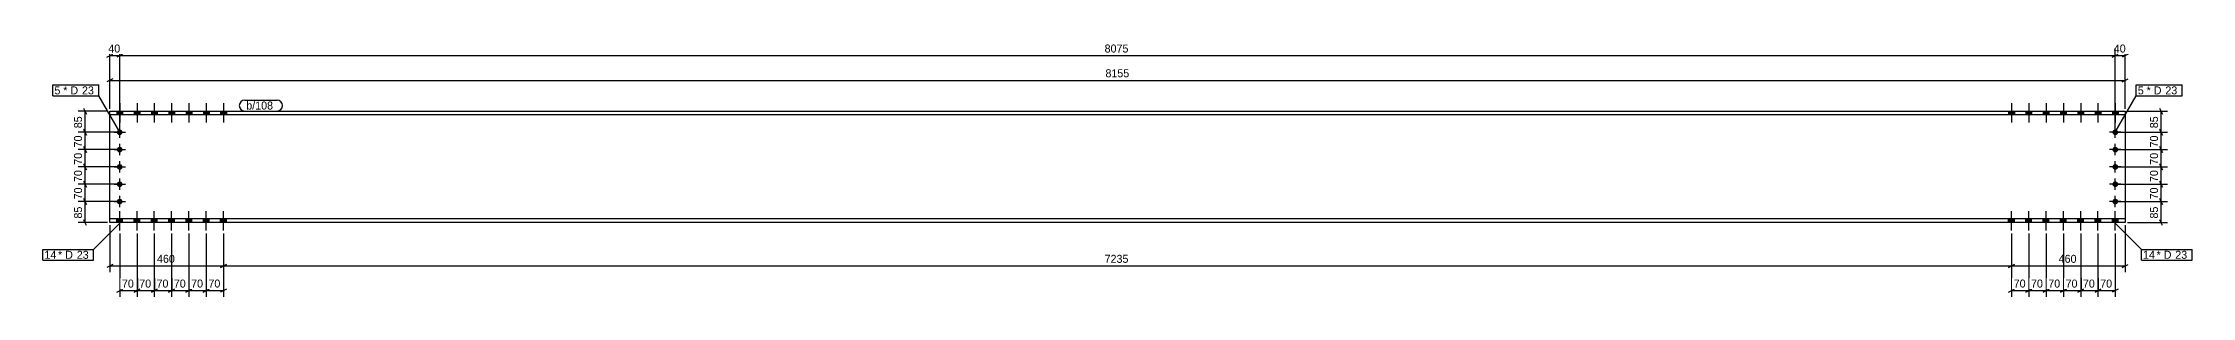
# Model space of a CAD drawing. Header units: millimetres. Extents: x 26 to 22512, y 32 to 1058.
# Drawn here: x 13816 to 22512, y 32 to 1058 of the extents above; entities that cross this region are included whole.
import ezdxf

# ---------------------------------------------------------------- set-up
doc = ezdxf.new("R2010")
doc.units = ezdxf.units.MM
doc.styles.add('Comic Sans MS', font='COMIC.TTF', dxfattribs={"height": 0.2})

msp = doc.modelspace()

# ---------------------------------------------------------------- hatches: boundary and pattern name
at = {"linetype": 'Continuous'}
for points in [[(14114.7, 768), (14137.7, 768), (14137.7, 782.6), (14114.7, 782.6)], [(14114.7, 768), (14137.7, 768), (14137.7, 782.6), (14114.7, 782.6)], [(14137.7, 697.6), (14137.4, 695.2), (14136.7, 692.9), (14135.5, 690.8), (14133.9, 689.1), (14131.9, 687.6), (14129.7, 686.7), (14127.4, 686.2), (14125, 686.2), (14122.6, 686.7), (14120.4, 687.6), (14118.5, 689.1), (14116.9, 690.8), (14115.7, 692.9), (14114.9, 695.2), (14114.7, 697.6), (14114.9, 700), (14115.7, 702.3), (14116.9, 704.4), (14118.5, 706.1), (14120.4, 707.6), (14122.6, 708.5), (14125, 709), (14127.4, 709), (14129.7, 708.5), (14131.9, 707.6), (14133.9, 706.1), (14135.5, 704.4), (14136.7, 702.3), (14137.4, 700)], [(14184.7, 768), (14207.7, 768), (14207.7, 782.6), (14184.7, 782.6)], [(14184.7, 768), (14207.7, 768), (14207.7, 782.6), (14184.7, 782.6)], [(14254.7, 768), (14277.7, 768), (14277.7, 782.6), (14254.7, 782.6)], [(14254.7, 768), (14277.7, 768), (14277.7, 782.6), (14254.7, 782.6)], [(14324.7, 768), (14347.7, 768), (14347.7, 782.6), (14324.7, 782.6)], [(14324.7, 768), (14347.7, 768), (14347.7, 782.6), (14324.7, 782.6)], [(14394.7, 768), (14417.7, 768), (14417.7, 782.6), (14394.7, 782.6)], [(14394.7, 768), (14417.7, 768), (14417.7, 782.6), (14394.7, 782.6)], [(14464.7, 768), (14487.7, 768), (14487.7, 782.6), (14464.7, 782.6)], [(14464.7, 768), (14487.7, 768), (14487.7, 782.6), (14464.7, 782.6)], [(14534.7, 768), (14557.7, 768), (14557.7, 782.6), (14534.7, 782.6)], [(14534.7, 768), (14557.7, 768), (14557.7, 782.6), (14534.7, 782.6)], [(21792.6, 782.6), (21769.6, 782.6), (21769.6, 768), (21792.6, 768)], [(21792.6, 782.6), (21769.6, 782.6), (21769.6, 768), (21792.6, 768)], [(21862.6, 782.6), (21839.6, 782.6), (21839.6, 768), (21862.6, 768)], [(21862.6, 782.6), (21839.6, 782.6), (21839.6, 768), (21862.6, 768)], [(21932.6, 782.6), (21909.6, 782.6), (21909.6, 768), (21932.6, 768)], [(21932.6, 782.6), (21909.6, 782.6), (21909.6, 768), (21932.6, 768)], [(22002.6, 782.6), (21979.6, 782.6), (21979.6, 768), (22002.6, 768)], [(22002.6, 782.6), (21979.6, 782.6), (21979.6, 768), (22002.6, 768)], [(22072.6, 782.6), (22049.6, 782.6), (22049.6, 768), (22072.6, 768)], [(22072.6, 782.6), (22049.6, 782.6), (22049.6, 768), (22072.6, 768)], [(22142.6, 782.6), (22119.6, 782.6), (22119.6, 768), (22142.6, 768)], [(22142.6, 782.6), (22119.6, 782.6), (22119.6, 768), (22142.6, 768)], [(22212.6, 782.6), (22189.6, 782.6), (22189.6, 768), (22212.6, 768)], [(22212.6, 782.6), (22189.6, 782.6), (22189.6, 768), (22212.6, 768)], [(22212.6, 697.6), (22212.3, 695.2), (22211.6, 692.9), (22210.4, 690.8), (22208.8, 689.1), (22206.8, 687.6), (22204.7, 686.7), (22202.3, 686.2), (22199.9, 686.2), (22197.5, 686.7), (22195.3, 687.6), (22193.4, 689.1), (22191.8, 690.8), (22190.6, 692.9), (22189.8, 695.2), (22189.6, 697.6), (22189.8, 700), (22190.6, 702.3), (22191.8, 704.4), (22193.4, 706.1), (22195.3, 707.6), (22197.5, 708.5), (22199.9, 709), (22202.3, 709), (22204.7, 708.5), (22206.8, 707.6), (22208.8, 706.1), (22210.4, 704.4), (22211.6, 702.3), (22212.3, 700)], [(14137.7, 627.6), (14137.4, 625.2), (14136.7, 622.9), (14135.5, 620.8), (14133.9, 619.1), (14131.9, 617.6), (14129.7, 616.7), (14127.4, 616.2), (14125, 616.2), (14122.6, 616.7), (14120.4, 617.6), (14118.5, 619.1), (14116.9, 620.8), (14115.7, 622.9), (14114.9, 625.2), (14114.7, 627.6), (14114.9, 630), (14115.7, 632.3), (14116.9, 634.4), (14118.5, 636.1), (14120.4, 637.6), (14122.6, 638.5), (14125, 639), (14127.4, 639), (14129.7, 638.5), (14131.9, 637.6), (14133.9, 636.1), (14135.5, 634.4), (14136.7, 632.3), (14137.4, 630)], [(22212.6, 627.6), (22212.3, 625.2), (22211.6, 622.9), (22210.4, 620.8), (22208.8, 619.1), (22206.8, 617.6), (22204.7, 616.7), (22202.3, 616.2), (22199.9, 616.2), (22197.5, 616.7), (22195.3, 617.6), (22193.4, 619.1), (22191.8, 620.8), (22190.6, 622.9), (22189.8, 625.2), (22189.6, 627.6), (22189.8, 630), (22190.6, 632.3), (22191.8, 634.4), (22193.4, 636.1), (22195.3, 637.6), (22197.5, 638.5), (22199.9, 639), (22202.3, 639), (22204.7, 638.5), (22206.8, 637.6), (22208.8, 636.1), (22210.4, 634.4), (22211.6, 632.3), (22212.3, 630)], [(14137.7, 557.6), (14137.4, 555.2), (14136.7, 552.9), (14135.5, 550.8), (14133.9, 549.1), (14131.9, 547.6), (14129.7, 546.7), (14127.4, 546.2), (14125, 546.2), (14122.6, 546.7), (14120.4, 547.6), (14118.5, 549.1), (14116.9, 550.8), (14115.7, 552.9), (14114.9, 555.2), (14114.7, 557.6), (14114.9, 560), (14115.7, 562.3), (14116.9, 564.4), (14118.5, 566.1), (14120.4, 567.6), (14122.6, 568.5), (14125, 569), (14127.4, 569), (14129.7, 568.5), (14131.9, 567.6), (14133.9, 566.1), (14135.5, 564.4), (14136.7, 562.3), (14137.4, 560)], [(22212.6, 557.6), (22212.3, 555.2), (22211.6, 552.9), (22210.4, 550.8), (22208.8, 549.1), (22206.8, 547.6), (22204.7, 546.7), (22202.3, 546.2), (22199.9, 546.2), (22197.5, 546.7), (22195.3, 547.6), (22193.4, 549.1), (22191.8, 550.8), (22190.6, 552.9), (22189.8, 555.2), (22189.6, 557.6), (22189.8, 560), (22190.6, 562.3), (22191.8, 564.4), (22193.4, 566.1), (22195.3, 567.6), (22197.5, 568.5), (22199.9, 569), (22202.3, 569), (22204.7, 568.5), (22206.8, 567.6), (22208.8, 566.1), (22210.4, 564.4), (22211.6, 562.3), (22212.3, 560)], [(14137.7, 487.6), (14137.4, 485.2), (14136.7, 482.9), (14135.5, 480.8), (14133.9, 479.1), (14131.9, 477.6), (14129.7, 476.7), (14127.4, 476.2), (14125, 476.2), (14122.6, 476.7), (14120.4, 477.6), (14118.5, 479.1), (14116.9, 480.8), (14115.7, 482.9), (14114.9, 485.2), (14114.7, 487.6), (14114.9, 490), (14115.7, 492.3), (14116.9, 494.4), (14118.5, 496.1), (14120.4, 497.6), (14122.6, 498.5), (14125, 499), (14127.4, 499), (14129.7, 498.5), (14131.9, 497.6), (14133.9, 496.1), (14135.5, 494.4), (14136.7, 492.3), (14137.4, 490)], [(22212.6, 487.6), (22212.3, 485.2), (22211.6, 482.9), (22210.4, 480.8), (22208.8, 479.1), (22206.8, 477.6), (22204.7, 476.7), (22202.3, 476.2), (22199.9, 476.2), (22197.5, 476.7), (22195.3, 477.6), (22193.4, 479.1), (22191.8, 480.8), (22190.6, 482.9), (22189.8, 485.2), (22189.6, 487.6), (22189.8, 490), (22190.6, 492.3), (22191.8, 494.4), (22193.4, 496.1), (22195.3, 497.6), (22197.5, 498.5), (22199.9, 499), (22202.3, 499), (22204.7, 498.5), (22206.8, 497.6), (22208.8, 496.1), (22210.4, 494.4), (22211.6, 492.3), (22212.3, 490)], [(14137.7, 417.6), (14137.4, 415.2), (14136.7, 412.9), (14135.5, 410.8), (14133.9, 409.1), (14131.9, 407.6), (14129.7, 406.7), (14127.4, 406.2), (14125, 406.2), (14122.6, 406.7), (14120.4, 407.6), (14118.5, 409.1), (14116.9, 410.8), (14115.7, 412.9), (14114.9, 415.2), (14114.7, 417.6), (14114.9, 420), (14115.7, 422.3), (14116.9, 424.4), (14118.5, 426.1), (14120.4, 427.6), (14122.6, 428.5), (14125, 429), (14127.4, 429), (14129.7, 428.5), (14131.9, 427.6), (14133.9, 426.1), (14135.5, 424.4), (14136.7, 422.3), (14137.4, 420)], [(22212.6, 417.6), (22212.3, 415.2), (22211.6, 412.9), (22210.4, 410.8), (22208.8, 409.1), (22206.8, 407.6), (22204.7, 406.7), (22202.3, 406.2), (22199.9, 406.2), (22197.5, 406.7), (22195.3, 407.6), (22193.4, 409.1), (22191.8, 410.8), (22190.6, 412.9), (22189.8, 415.2), (22189.6, 417.6), (22189.8, 420), (22190.6, 422.3), (22191.8, 424.4), (22193.4, 426.1), (22195.3, 427.6), (22197.5, 428.5), (22199.9, 429), (22202.3, 429), (22204.7, 428.5), (22206.8, 427.6), (22208.8, 426.1), (22210.4, 424.4), (22211.6, 422.3), (22212.3, 420)], [(14114.7, 332.6), (14137.7, 332.6), (14137.7, 347.2), (14114.7, 347.2)], [(14114.7, 332.6), (14137.7, 332.6), (14137.7, 347.2), (14114.7, 347.2)], [(14184.7, 332.6), (14207.7, 332.6), (14207.7, 347.2), (14184.7, 347.2)], [(14184.7, 332.6), (14207.7, 332.6), (14207.7, 347.2), (14184.7, 347.2)], [(14254.7, 332.6), (14277.7, 332.6), (14277.7, 347.2), (14254.7, 347.2)], [(14254.7, 332.6), (14277.7, 332.6), (14277.7, 347.2), (14254.7, 347.2)], [(14324.7, 332.6), (14347.7, 332.6), (14347.7, 347.2), (14324.7, 347.2)], [(14324.7, 332.6), (14347.7, 332.6), (14347.7, 347.2), (14324.7, 347.2)], [(14394.7, 332.6), (14417.7, 332.6), (14417.7, 347.2), (14394.7, 347.2)], [(14394.7, 332.6), (14417.7, 332.6), (14417.7, 347.2), (14394.7, 347.2)], [(14464.7, 332.6), (14487.7, 332.6), (14487.7, 347.2), (14464.7, 347.2)], [(14464.7, 332.6), (14487.7, 332.6), (14487.7, 347.2), (14464.7, 347.2)], [(14534.7, 332.6), (14557.7, 332.6), (14557.7, 347.2), (14534.7, 347.2)], [(14534.7, 332.6), (14557.7, 332.6), (14557.7, 347.2), (14534.7, 347.2)], [(21792.6, 347.2), (21769.6, 347.2), (21769.6, 332.6), (21792.6, 332.6)], [(21792.6, 347.2), (21769.6, 347.2), (21769.6, 332.6), (21792.6, 332.6)], [(21862.6, 347.2), (21839.6, 347.2), (21839.6, 332.6), (21862.6, 332.6)], [(21862.6, 347.2), (21839.6, 347.2), (21839.6, 332.6), (21862.6, 332.6)], [(21932.6, 347.2), (21909.6, 347.2), (21909.6, 332.6), (21932.6, 332.6)], [(21932.6, 347.2), (21909.6, 347.2), (21909.6, 332.6), (21932.6, 332.6)], [(22002.6, 347.2), (21979.6, 347.2), (21979.6, 332.6), (22002.6, 332.6)], [(22002.6, 347.2), (21979.6, 347.2), (21979.6, 332.6), (22002.6, 332.6)], [(22072.6, 347.2), (22049.6, 347.2), (22049.6, 332.6), (22072.6, 332.6)], [(22072.6, 347.2), (22049.6, 347.2), (22049.6, 332.6), (22072.6, 332.6)], [(22142.6, 347.2), (22119.6, 347.2), (22119.6, 332.6), (22142.6, 332.6)], [(22142.6, 347.2), (22119.6, 347.2), (22119.6, 332.6), (22142.6, 332.6)], [(22212.6, 347.2), (22189.6, 347.2), (22189.6, 332.6), (22212.6, 332.6)], [(22212.6, 347.2), (22189.6, 347.2), (22189.6, 332.6), (22212.6, 332.6)]]:
    msp.add_hatch(color=3, dxfattribs=at).paths.add_polyline_path(points)

# ---------------------------------------------------------------- linework, layer by layer
at = {"color": 8, "linetype": 'Continuous'}
for p, q in [((14074.2, 1001.6), (14098.2, 1013.6)), ((14086.2, 792.6), (14086.2, 1036)), ((14086.2, 1007.6), (14126.1, 1007.6)), ((14138.1, 1013.6), (14114.1, 1001.6)), ((14138.1, 1013.6), (14114.1, 1001.6)), ((14126.1, 707.6), (14126.1, 1036)), ((14126.1, 707.6), (14126.1, 1036)), ((22189.1, 1001.6), (22213.1, 1013.6)), ((22201.1, 707.6), (22201.1, 1036)), ((22201.1, 1007.6), (22241.1, 1007.6)), ((22253.1, 1013.6), (22229.1, 1001.6)), ((22241.1, 792.6), (22241.1, 1036)), ((14098.2, 913.6), (14074.2, 901.6)), ((14086.2, 792.6), (14086.2, 936)), ((14086.2, 907.6), (22241.1, 907.6)), ((22229.1, 901.6), (22253.1, 913.6)), ((22241.1, 792.6), (22241.1, 936)), ((13980.2, 794.6), (13992.2, 770.6)), ((22380.2, 794.6), (22392.2, 770.6)), ((14076.2, 782.6), (13957.8, 782.6)), ((14116.1, 697.6), (13957.8, 697.6)), ((13992.2, 685.6), (13980.2, 709.6)), ((13986.2, 697.6), (13986.2, 782.6)), ((22211.1, 697.6), (22411.8, 697.6)), ((22251.1, 782.6), (22411.8, 782.6)), ((22392.2, 685.6), (22380.2, 709.6)), ((22386.2, 697.6), (22386.2, 782.6)), ((14116.1, 627.6), (13957.8, 627.6)), ((13992.2, 615.6), (13980.2, 639.6)), ((22211.1, 627.6), (22411.8, 627.6)), ((22392.2, 615.6), (22380.2, 639.6)), ((14116.1, 557.6), (13957.8, 557.6)), ((13992.2, 545.6), (13980.2, 569.6)), ((22211.1, 557.6), (22411.8, 557.6)), ((22392.2, 545.6), (22380.2, 569.6)), ((14116.1, 487.6), (13957.8, 487.6)), ((13992.2, 475.6), (13980.2, 499.6)), ((22211.1, 487.6), (22411.8, 487.6)), ((22392.2, 475.6), (22380.2, 499.6)), ((14116.1, 417.6), (13957.8, 417.6)), ((13992.2, 405.6), (13980.2, 429.6)), ((22211.1, 417.6), (22411.8, 417.6)), ((22392.2, 405.6), (22380.2, 429.6)), ((14076.2, 332.6), (13957.8, 332.6)), ((13992.2, 320.6), (13980.2, 344.6)), ((14086.2, 322.6), (14086.2, 132)), ((14126.2, 287.9), (14126.2, 32)), ((14196.2, 287.9), (14196.2, 32)), ((14336.2, 287.9), (14336.2, 32)), ((14406.2, 287.9), (14406.2, 32)), ((14476.2, 287.9), (14476.2, 32)), ((14546.2, 287.9), (14546.2, 132)), ((14546.2, 287.9), (14546.2, 132)), ((14546.2, 287.9), (14546.2, 32)), ((21781.1, 287.9), (21781.1, 32)), ((21851.1, 287.9), (21851.1, 32)), ((21921.1, 287.9), (21921.1, 32)), ((21991.1, 287.9), (21991.1, 32)), ((22131.1, 287.9), (22131.1, 32)), ((22201.1, 287.9), (22201.1, 32)), ((22241.1, 322.6), (22241.1, 132)), ((22251.1, 332.6), (22411.8, 332.6)), ((22392.2, 320.6), (22380.2, 344.6)), ((14098.2, 163.6), (14074.2, 151.6)), ((14086.2, 157.6), (14546.2, 157.6)), ((14558.2, 163.6), (14534.2, 151.6)), ((14534.2, 151.6), (14558.2, 163.6)), ((14546.2, 157.6), (21781.1, 157.6)), ((21781.1, 157.6), (22241.1, 157.6)), ((22229.1, 151.6), (22253.1, 163.6)), ((14114.2, 51.6), (14138.2, 63.6)), ((14184.2, 51.6), (14208.2, 63.6)), ((14254.2, 51.6), (14278.2, 63.6)), ((14324.2, 51.6), (14348.2, 63.6)), ((14336.2, 57.6), (14406.2, 57.6)), ((14418.2, 63.6), (14394.2, 51.6)), ((14488.2, 63.6), (14464.2, 51.6)), ((14558.2, 63.6), (14534.2, 51.6)), ((21769.1, 51.6), (21793.1, 63.6)), ((21781.1, 57.6), (21851.1, 57.6)), ((21863.1, 63.6), (21839.1, 51.6)), ((21933.1, 63.6), (21909.1, 51.6)), ((22003.1, 63.6), (21979.1, 51.6)), ((22049.1, 51.6), (22073.1, 63.6)), ((22119.1, 51.6), (22143.1, 63.6)), ((22131.1, 57.6), (22201.1, 57.6)), ((22213.1, 63.6), (22189.1, 51.6))]:
    msp.add_line(p, q, dxfattribs=at)
at = {"color": 3, "linetype": 'Continuous'}
for p, q in [((14126.2, 814.8), (14126.2, 736.6)), ((14126.2, 814.8), (14126.2, 736.6)), ((14196.2, 814.8), (14196.2, 736.6)), ((14196.2, 814.8), (14196.2, 736.6)), ((14266.2, 814.8), (14266.2, 736.6)), ((14266.2, 814.8), (14266.2, 736.6)), ((14336.2, 814.8), (14336.2, 736.6)), ((14336.2, 814.8), (14336.2, 736.6)), ((14406.2, 814.8), (14406.2, 736.6)), ((14406.2, 814.8), (14406.2, 736.6)), ((14476.2, 814.8), (14476.2, 736.6)), ((14476.2, 814.8), (14476.2, 736.6)), ((14546.2, 814.8), (14546.2, 736.6)), ((14546.2, 814.8), (14546.2, 736.6)), ((21781.1, 814.8), (21781.1, 736.6)), ((21781.1, 814.8), (21781.1, 736.6)), ((21851.1, 814.8), (21851.1, 736.6)), ((21851.1, 814.8), (21851.1, 736.6)), ((21921.1, 814.8), (21921.1, 736.6)), ((21921.1, 814.8), (21921.1, 736.6)), ((21991.1, 814.8), (21991.1, 736.6)), ((21991.1, 814.8), (21991.1, 736.6)), ((22061.1, 814.8), (22061.1, 736.6)), ((22061.1, 814.8), (22061.1, 736.6)), ((22131.1, 814.8), (22131.1, 736.6)), ((22131.1, 814.8), (22131.1, 736.6)), ((22201.1, 814.8), (22201.1, 736.6)), ((22201.1, 814.8), (22201.1, 736.6)), ((14103.2, 697.6), (14149.2, 697.6)), ((14114.7, 782.6), (14114.7, 768)), ((14114.7, 782.6), (14114.7, 768)), ((14126.2, 674.6), (14126.2, 720.6)), ((14137.7, 782.6), (14137.7, 768)), ((14137.7, 782.6), (14137.7, 768)), ((14184.7, 782.6), (14184.7, 768)), ((14184.7, 782.6), (14184.7, 768)), ((14207.7, 782.6), (14207.7, 768)), ((14207.7, 782.6), (14207.7, 768)), ((14254.7, 782.6), (14254.7, 768)), ((14254.7, 782.6), (14254.7, 768)), ((14277.7, 782.6), (14277.7, 768)), ((14277.7, 782.6), (14277.7, 768)), ((14324.7, 782.6), (14324.7, 768)), ((14324.7, 782.6), (14324.7, 768)), ((14347.7, 782.6), (14347.7, 768)), ((14347.7, 782.6), (14347.7, 768)), ((14394.7, 782.6), (14394.7, 768)), ((14394.7, 782.6), (14394.7, 768)), ((14417.7, 782.6), (14417.7, 768)), ((14417.7, 782.6), (14417.7, 768)), ((14464.7, 782.6), (14464.7, 768)), ((14464.7, 782.6), (14464.7, 768)), ((14487.7, 782.6), (14487.7, 768)), ((14487.7, 782.6), (14487.7, 768)), ((14534.7, 782.6), (14534.7, 768)), ((14534.7, 782.6), (14534.7, 768)), ((14557.7, 782.6), (14557.7, 768)), ((14557.7, 782.6), (14557.7, 768)), ((21769.6, 782.6), (21769.6, 768)), ((21769.6, 782.6), (21769.6, 768)), ((21792.6, 782.6), (21792.6, 768)), ((21792.6, 782.6), (21792.6, 768)), ((21839.6, 782.6), (21839.6, 768)), ((21839.6, 782.6), (21839.6, 768)), ((21862.6, 782.6), (21862.6, 768)), ((21862.6, 782.6), (21862.6, 768)), ((21909.6, 782.6), (21909.6, 768)), ((21909.6, 782.6), (21909.6, 768)), ((21932.6, 782.6), (21932.6, 768)), ((21932.6, 782.6), (21932.6, 768)), ((21979.6, 782.6), (21979.6, 768)), ((21979.6, 782.6), (21979.6, 768)), ((22002.6, 782.6), (22002.6, 768)), ((22002.6, 782.6), (22002.6, 768)), ((22049.6, 782.6), (22049.6, 768)), ((22049.6, 782.6), (22049.6, 768)), ((22072.6, 782.6), (22072.6, 768)), ((22072.6, 782.6), (22072.6, 768)), ((22119.6, 782.6), (22119.6, 768)), ((22119.6, 782.6), (22119.6, 768)), ((22142.6, 782.6), (22142.6, 768)), ((22142.6, 782.6), (22142.6, 768)), ((22224.1, 697.6), (22178.1, 697.6)), ((22189.6, 782.6), (22189.6, 768)), ((22189.6, 782.6), (22189.6, 768)), ((22201.1, 674.6), (22201.1, 720.6)), ((22212.6, 782.6), (22212.6, 768)), ((22212.6, 782.6), (22212.6, 768)), ((14103.2, 627.6), (14149.2, 627.6)), ((14126.2, 604.6), (14126.2, 650.6)), ((22224.1, 627.6), (22178.1, 627.6)), ((22201.1, 604.6), (22201.1, 650.6)), ((14103.2, 557.6), (14149.2, 557.6)), ((14126.2, 534.6), (14126.2, 580.6)), ((22224.1, 557.6), (22178.1, 557.6)), ((22201.1, 534.6), (22201.1, 580.6)), ((14103.2, 487.6), (14149.2, 487.6)), ((14126.2, 464.6), (14126.2, 510.6)), ((14126.2, 394.6), (14126.2, 440.6)), ((22224.1, 487.6), (22178.1, 487.6)), ((22201.1, 464.6), (22201.1, 510.6)), ((22201.1, 394.6), (22201.1, 440.6)), ((14103.2, 417.6), (14149.2, 417.6)), ((14126.2, 300.4), (14126.2, 378.6)), ((14126.2, 300.4), (14126.2, 378.6)), ((14196.2, 300.4), (14196.2, 378.6)), ((14196.2, 300.4), (14196.2, 378.6)), ((14266.2, 300.4), (14266.2, 378.6)), ((14266.2, 300.4), (14266.2, 378.6)), ((14336.2, 300.4), (14336.2, 378.6)), ((14336.2, 300.4), (14336.2, 378.6)), ((14406.2, 300.4), (14406.2, 378.6)), ((14406.2, 300.4), (14406.2, 378.6)), ((14476.2, 300.4), (14476.2, 378.6)), ((14476.2, 300.4), (14476.2, 378.6)), ((14546.2, 300.4), (14546.2, 378.6)), ((14546.2, 300.4), (14546.2, 378.6)), ((21781.1, 300.4), (21781.1, 378.6)), ((21781.1, 300.4), (21781.1, 378.6)), ((21851.1, 300.4), (21851.1, 378.6)), ((21851.1, 300.4), (21851.1, 378.6)), ((21921.1, 300.4), (21921.1, 378.6)), ((21921.1, 300.4), (21921.1, 378.6)), ((21991.1, 300.4), (21991.1, 378.6)), ((21991.1, 300.4), (21991.1, 378.6)), ((22061.1, 300.4), (22061.1, 378.6)), ((22061.1, 300.4), (22061.1, 378.6)), ((22131.1, 300.4), (22131.1, 378.6)), ((22131.1, 300.4), (22131.1, 378.6)), ((22224.1, 417.6), (22178.1, 417.6)), ((22201.1, 300.4), (22201.1, 378.6)), ((22201.1, 300.4), (22201.1, 378.6)), ((14114.7, 332.6), (14114.7, 347.2)), ((14114.7, 332.6), (14114.7, 347.2)), ((14137.7, 332.6), (14137.7, 347.2)), ((14137.7, 332.6), (14137.7, 347.2)), ((14184.7, 332.6), (14184.7, 347.2)), ((14184.7, 332.6), (14184.7, 347.2)), ((14207.7, 332.6), (14207.7, 347.2)), ((14207.7, 332.6), (14207.7, 347.2)), ((14254.7, 332.6), (14254.7, 347.2)), ((14254.7, 332.6), (14254.7, 347.2)), ((14277.7, 332.6), (14277.7, 347.2)), ((14277.7, 332.6), (14277.7, 347.2)), ((14324.7, 332.6), (14324.7, 347.2)), ((14324.7, 332.6), (14324.7, 347.2)), ((14347.7, 332.6), (14347.7, 347.2)), ((14347.7, 332.6), (14347.7, 347.2)), ((14394.7, 332.6), (14394.7, 347.2)), ((14394.7, 332.6), (14394.7, 347.2)), ((14417.7, 332.6), (14417.7, 347.2)), ((14417.7, 332.6), (14417.7, 347.2)), ((14464.7, 332.6), (14464.7, 347.2)), ((14464.7, 332.6), (14464.7, 347.2)), ((14487.7, 332.6), (14487.7, 347.2)), ((14487.7, 332.6), (14487.7, 347.2)), ((14534.7, 332.6), (14534.7, 347.2)), ((14534.7, 332.6), (14534.7, 347.2)), ((14557.7, 332.6), (14557.7, 347.2)), ((14557.7, 332.6), (14557.7, 347.2)), ((21769.6, 332.6), (21769.6, 347.2)), ((21769.6, 332.6), (21769.6, 347.2)), ((21792.6, 332.6), (21792.6, 347.2)), ((21792.6, 332.6), (21792.6, 347.2)), ((21839.6, 332.6), (21839.6, 347.2)), ((21839.6, 332.6), (21839.6, 347.2)), ((21862.6, 332.6), (21862.6, 347.2)), ((21862.6, 332.6), (21862.6, 347.2)), ((21909.6, 332.6), (21909.6, 347.2)), ((21909.6, 332.6), (21909.6, 347.2)), ((21932.6, 332.6), (21932.6, 347.2)), ((21932.6, 332.6), (21932.6, 347.2)), ((21979.6, 332.6), (21979.6, 347.2)), ((21979.6, 332.6), (21979.6, 347.2)), ((22002.6, 332.6), (22002.6, 347.2)), ((22002.6, 332.6), (22002.6, 347.2)), ((22049.6, 332.6), (22049.6, 347.2)), ((22049.6, 332.6), (22049.6, 347.2)), ((22072.6, 332.6), (22072.6, 347.2)), ((22072.6, 332.6), (22072.6, 347.2)), ((22119.6, 332.6), (22119.6, 347.2)), ((22119.6, 332.6), (22119.6, 347.2)), ((22142.6, 332.6), (22142.6, 347.2)), ((22142.6, 332.6), (22142.6, 347.2)), ((22189.6, 332.6), (22189.6, 347.2)), ((22189.6, 332.6), (22189.6, 347.2)), ((22212.6, 332.6), (22212.6, 347.2)), ((22212.6, 332.6), (22212.6, 347.2))]:
    msp.add_line(p, q, dxfattribs=at)
at = {"color": 7, "linetype": 'Continuous'}
for p, q in [((14086.2, 332.6), (14086.2, 782.6)), ((14086.2, 782.6), (22241.1, 782.6)), ((22241.1, 768), (14086.2, 768)), ((22241.1, 782.6), (22241.1, 332.6)), ((22241.1, 347.2), (14086.2, 347.2)), ((22241.1, 332.6), (14086.2, 332.6))]:
    msp.add_line(p, q, dxfattribs=at)

# ---------------------------------------------------------------- wipeouts: each hides what was drawn before it
at = {"color": 0}
for points in [[(13888.1, 850.8), (13888.1, 882.8), (13862, 882.8), (13862, 850.8)], [(13867, 186.3), (13867, 218.3), (13821.7, 218.3), (13821.7, 186.3)], [(22358.5, 186.3), (22358.5, 218.3), (22313.2, 218.3), (22313.2, 186.3)]]:
    msp.add_wipeout(points, dxfattribs=at)

# ---------------------------------------------------------------- next in the draw order: wipeouts: each hides what was drawn before it
for points in [[(22253.5, 1013.6), (22253.5, 1058.4), (22188.6, 1058.4), (22188.6, 1013.6)], [(18218.8, 913.6), (18218.8, 958.4), (18108.5, 958.4), (18108.5, 913.6)], [(13888.1, 850.8), (13888.1, 882.8), (13862, 882.8), (13862, 850.8)], [(22318.2, 850.8), (22318.2, 882.8), (22292.1, 882.8), (22292.1, 850.8)], [(14756.7, 789.6), (14756.7, 821.6), (14638.2, 821.6), (14638.2, 789.6)], [(13980.2, 772.6), (13935.4, 772.6), (13935.4, 707.6), (13980.2, 707.6)], [(22380.2, 772.6), (22335.4, 772.6), (22335.4, 707.6), (22380.2, 707.6)], [(13867, 186.3), (13867, 218.3), (13821.7, 218.3), (13821.7, 186.3)], [(14361.7, 163.6), (14361.7, 208.4), (14270.7, 208.4), (14270.7, 163.6)], [(18222.2, 163.6), (18222.2, 208.4), (18105.1, 208.4), (18105.1, 163.6)], [(22056.6, 163.6), (22056.6, 208.4), (21965.6, 208.4), (21965.6, 163.6)], [(22358.5, 186.3), (22358.5, 218.3), (22313.2, 218.3), (22313.2, 186.3)], [(14403.7, 63.6), (14403.7, 108.4), (14338.8, 108.4), (14338.8, 63.6)], [(21848.6, 63.6), (21848.6, 108.4), (21783.6, 108.4), (21783.6, 63.6)], [(22198.6, 63.6), (22198.6, 108.4), (22133.6, 108.4), (22133.6, 63.6)]]:
    msp.add_wipeout(points, dxfattribs=at)

# ---------------------------------------------------------------- next in the draw order: linework, layer by layer
at = {"color": 8, "linetype": 'Continuous'}
for p, q in [((14126.1, 1007.6), (22201.1, 1007.6)), ((22189.1, 1001.6), (22213.1, 1013.6)), ((22201.1, 707.6), (22201.1, 1036)), ((14116.1, 697.6), (13957.8, 697.6)), ((13980.2, 709.6), (13992.2, 685.6)), ((13986.2, 627.6), (13986.2, 697.6)), ((22211.1, 697.6), (22411.8, 697.6)), ((22380.2, 709.6), (22392.2, 685.6)), ((22386.2, 627.6), (22386.2, 697.6)), ((14266.2, 287.9), (14266.2, 32)), ((14336.2, 287.9), (14336.2, 32)), ((14406.2, 287.9), (14406.2, 32)), ((21781.1, 287.9), (21781.1, 132)), ((21781.1, 287.9), (21781.1, 132)), ((21851.1, 287.9), (21851.1, 32)), ((22061.1, 287.9), (22061.1, 32)), ((22131.1, 287.9), (22131.1, 32)), ((21793.1, 163.6), (21769.1, 151.6)), ((21769.1, 151.6), (21793.1, 163.6)), ((14266.2, 57.6), (14336.2, 57.6)), ((14348.2, 63.6), (14324.2, 51.6)), ((14394.2, 51.6), (14418.2, 63.6)), ((14406.2, 57.6), (14476.2, 57.6)), ((21839.1, 51.6), (21863.1, 63.6)), ((21851.1, 57.6), (21921.1, 57.6)), ((22061.1, 57.6), (22131.1, 57.6)), ((22143.1, 63.6), (22119.1, 51.6))]:
    msp.add_line(p, q, dxfattribs=at)
at = {"color": 7, "linetype": 'Continuous'}
for p, q in [((13815.7, 180.3), (13815.7, 224.3)), ((22307.2, 180.3), (22307.2, 224.3))]:
    msp.add_line(p, q, dxfattribs=at)

# ---------------------------------------------------------------- next in the draw order: texts
at = {"color": 3, "style": 'Comic Sans MS'}
for s, p in [('40', (22195, 1020)), ('8155', (18114.9, 920)), ('460', (14277.1, 170)), ('7235', (18111.5, 170)), ('460', (21972, 170)), ('70', (14345.2, 70)), ('70', (21790, 70)), ('70', (22140, 70))]:
    msp.add_text(s, height=32.38, dxfattribs=at).set_placement(p)
for p in [(13973.8, 714), (22373.8, 714)]:
    msp.add_text('85', height=32.38, rotation=90.00021, dxfattribs=at).set_placement(p)

# ---------------------------------------------------------------- next in the draw order: wipeouts: each hides what was drawn before it
at = {"color": 0}
for points in [[(13963.9, 850.8), (13963.9, 882.8), (13897.7, 882.8), (13897.7, 850.8)], [(22318.2, 850.8), (22318.2, 882.8), (22292.1, 882.8), (22292.1, 850.8)], [(14756.7, 789.6), (14756.7, 821.6), (14638.2, 821.6), (14638.2, 789.6)], [(13942.8, 186.3), (13942.8, 218.3), (13876.6, 218.3), (13876.6, 186.3)], [(22434.2, 186.3), (22434.2, 218.3), (22368.1, 218.3), (22368.1, 186.3)]]:
    msp.add_wipeout(points, dxfattribs=at)

# ---------------------------------------------------------------- next in the draw order: linework, layer by layer
at = {"color": 7, "linetype": 'Continuous'}
for p, q in [((14632.2, 827.6), (14762.7, 827.6)), ((14632.2, 783.6), (14762.7, 783.6))]:
    msp.add_line(p, q, dxfattribs=at)
for centre, start, end in [((14632.2, 805.6), 90, 270), ((14762.7, 805.6), 270, 90)]:
    msp.add_arc(centre, 22, start, end, dxfattribs=at)

# ---------------------------------------------------------------- next in the draw order: texts
at = {"color": 3, "style": 'Comic Sans MS'}
msp.add_text('b/108', height=32.38, dxfattribs=at).set_placement((14638.2, 789.6))

# ---------------------------------------------------------------- next in the draw order: wipeouts: each hides what was drawn before it
at = {"color": 0}
for points in [[(14138.6, 1013.6), (14138.6, 1058.4), (14073.7, 1058.4), (14073.7, 1013.6)], [(18222.1, 1013.6), (18222.1, 1058.4), (18105.1, 1058.4), (18105.1, 1013.6)], [(13963.9, 850.8), (13963.9, 882.8), (13897.7, 882.8), (13897.7, 850.8)], [(22394, 850.8), (22394, 882.8), (22327.8, 882.8), (22327.8, 850.8)], [(13980.2, 695.1), (13935.4, 695.1), (13935.4, 630.1), (13980.2, 630.1)], [(22380.2, 695.1), (22335.4, 695.1), (22335.4, 630.1), (22380.2, 630.1)], [(13942.8, 186.3), (13942.8, 218.3), (13876.6, 218.3), (13876.6, 186.3)], [(22434.2, 186.3), (22434.2, 218.3), (22368.1, 218.3), (22368.1, 186.3)], [(14333.7, 63.6), (14333.7, 108.4), (14268.8, 108.4), (14268.8, 63.6)], [(14473.7, 63.6), (14473.7, 108.4), (14408.8, 108.4), (14408.8, 63.6)], [(21918.6, 63.6), (21918.6, 108.4), (21853.6, 108.4), (21853.6, 63.6)], [(22128.6, 63.6), (22128.6, 108.4), (22063.6, 108.4), (22063.6, 63.6)]]:
    msp.add_wipeout(points, dxfattribs=at)

# ---------------------------------------------------------------- next in the draw order: linework, layer by layer
at = {"color": 7, "linetype": 'Continuous'}
msp.add_line((13856, 844.8), (13856, 888.8), dxfattribs=at)
at = {"color": 8, "linetype": 'Continuous'}
for p, q in [((14116.1, 627.6), (13957.8, 627.6)), ((13980.2, 639.6), (13992.2, 615.6)), ((13986.2, 557.6), (13986.2, 627.6)), ((22211.1, 627.6), (22411.8, 627.6)), ((22380.2, 639.6), (22392.2, 615.6)), ((22386.2, 557.6), (22386.2, 627.6)), ((14266.2, 287.9), (14266.2, 32)), ((14476.2, 287.9), (14476.2, 32)), ((21921.1, 287.9), (21921.1, 32)), ((22061.1, 287.9), (22061.1, 32)), ((14196.2, 57.6), (14266.2, 57.6)), ((14278.2, 63.6), (14254.2, 51.6)), ((14464.2, 51.6), (14488.2, 63.6)), ((14476.2, 57.6), (14546.2, 57.6)), ((21909.1, 51.6), (21933.1, 63.6)), ((21921.1, 57.6), (21991.1, 57.6)), ((22073.1, 63.6), (22049.1, 51.6))]:
    msp.add_line(p, q, dxfattribs=at)

# ---------------------------------------------------------------- next in the draw order: texts
at = {"color": 3, "style": 'Comic Sans MS'}
for s, height, p in [('40', 32.38, (14080.1, 1020)), ('8075', 32.38, (18111.5, 1020)), ('5', 32.4, (13862, 850.8)), ('14', 32.38, (13821.7, 186.3)), ('14', 32.38, (22313.2, 186.3)), ('70', 32.38, (14275.2, 70)), ('70', 32.38, (14415.2, 70)), ('70', 32.38, (21860, 70)), ('70', 32.38, (22070, 70))]:
    msp.add_text(s, height=height, dxfattribs=at).set_placement(p)
for p in [(13973.8, 636.5), (22373.8, 636.5)]:
    msp.add_text('70', height=32.38, rotation=90.00021, dxfattribs=at).set_placement(p)

# ---------------------------------------------------------------- next in the draw order: wipeouts: each hides what was drawn before it
at = {"color": 0}
for points in [[(14025.6, 850.8), (14025.6, 882.8), (13973.5, 882.8), (13973.5, 850.8)], [(22394, 850.8), (22394, 882.8), (22327.8, 882.8), (22327.8, 850.8)], [(14004.5, 186.3), (14004.5, 218.3), (13952.4, 218.3), (13952.4, 186.3)], [(22496, 186.3), (22496, 218.3), (22443.8, 218.3), (22443.8, 186.3)]]:
    msp.add_wipeout(points, dxfattribs=at)

# ---------------------------------------------------------------- next in the draw order: linework, layer by layer
at = {"color": 7, "linetype": 'Continuous'}
for p, q in [((22286.1, 844.8), (22286.1, 888.8)), ((22201.1, 697.6), (22286.1, 844.8))]:
    msp.add_line(p, q, dxfattribs=at)

# ---------------------------------------------------------------- next in the draw order: texts
at = {"color": 3, "style": 'Comic Sans MS'}
msp.add_text('5', height=32.4, dxfattribs=at).set_placement((22292.1, 850.8))

# ---------------------------------------------------------------- next in the draw order: wipeouts: each hides what was drawn before it
at = {"color": 0}
for points in [[(14025.6, 850.8), (14025.6, 882.8), (13973.5, 882.8), (13973.5, 850.8)], [(22455.7, 850.8), (22455.7, 882.8), (22403.6, 882.8), (22403.6, 850.8)], [(13980.2, 625.1), (13935.4, 625.1), (13935.4, 560.1), (13980.2, 560.1)], [(22380.2, 625.1), (22335.4, 625.1), (22335.4, 560.1), (22380.2, 560.1)], [(14004.5, 186.3), (14004.5, 218.3), (13952.4, 218.3), (13952.4, 186.3)], [(22496, 186.3), (22496, 218.3), (22443.8, 218.3), (22443.8, 186.3)], [(14263.7, 63.6), (14263.7, 108.4), (14198.8, 108.4), (14198.8, 63.6)], [(14543.7, 63.6), (14543.7, 108.4), (14478.8, 108.4), (14478.8, 63.6)], [(21988.6, 63.6), (21988.6, 108.4), (21923.6, 108.4), (21923.6, 63.6)]]:
    msp.add_wipeout(points, dxfattribs=at)

# ---------------------------------------------------------------- next in the draw order: linework, layer by layer
at = {"color": 7, "linetype": 'Continuous'}
for p, q in [((13856, 888.8), (14041.2, 888.8)), ((14041.2, 844.8), (14041.2, 888.8)), ((13856, 844.8), (14041.2, 844.8)), ((14126.2, 697.6), (14041.2, 844.8)), ((13815.7, 224.3), (14020.1, 224.3)), ((13815.7, 180.3), (14020.1, 180.3)), ((14020.1, 180.3), (14020.1, 224.3)), ((22307.2, 224.3), (22511.6, 224.3)), ((22307.2, 180.3), (22511.6, 180.3)), ((22511.6, 180.3), (22511.6, 224.3))]:
    msp.add_line(p, q, dxfattribs=at)
at = {"color": 8, "linetype": 'Continuous'}
for p, q in [((14116.1, 557.6), (13957.8, 557.6)), ((13980.2, 569.6), (13992.2, 545.6)), ((13986.2, 487.6), (13986.2, 557.6)), ((22211.1, 557.6), (22411.8, 557.6)), ((22380.2, 569.6), (22392.2, 545.6)), ((22386.2, 487.6), (22386.2, 557.6)), ((14196.2, 287.9), (14196.2, 32)), ((21991.1, 287.9), (21991.1, 32)), ((14126.2, 57.6), (14196.2, 57.6)), ((14208.2, 63.6), (14184.2, 51.6)), ((21979.1, 51.6), (22003.1, 63.6)), ((21991.1, 57.6), (22061.1, 57.6))]:
    msp.add_line(p, q, dxfattribs=at)

# ---------------------------------------------------------------- next in the draw order: texts
at = {"color": 3, "style": 'Comic Sans MS'}
for s, p in [('* D', (13897.7, 850.8)), ('23', (13973.5, 850.8)), ('* D', (13876.6, 186.3)), ('23', (13952.4, 186.3)), ('* D', (22368.1, 186.3)), ('23', (22443.8, 186.3)), ('70', (14205.2, 70)), ('70', (14485.2, 70)), ('70', (21930, 70))]:
    msp.add_text(s, height=32.38, dxfattribs=at).set_placement(p)
for p in [(13973.8, 566.5), (22373.8, 566.5)]:
    msp.add_text('70', height=32.38, rotation=90.00021, dxfattribs=at).set_placement(p)

# ---------------------------------------------------------------- next in the draw order: wipeouts: each hides what was drawn before it
at = {"color": 0}
msp.add_wipeout([(22455.7, 850.8), (22455.7, 882.8), (22403.6, 882.8), (22403.6, 850.8)], dxfattribs=at)

# ---------------------------------------------------------------- next in the draw order: linework, layer by layer
at = {"color": 7, "linetype": 'Continuous'}
for p, q in [((22286.1, 888.8), (22471.3, 888.8)), ((22471.3, 844.8), (22471.3, 888.8)), ((22286.1, 844.8), (22471.3, 844.8))]:
    msp.add_line(p, q, dxfattribs=at)

# ---------------------------------------------------------------- next in the draw order: texts
at = {"color": 3, "style": 'Comic Sans MS'}
for s, p in [('* D', (22327.8, 850.8)), ('23', (22403.6, 850.8))]:
    msp.add_text(s, height=32.38, dxfattribs=at).set_placement(p)

# ---------------------------------------------------------------- next in the draw order: wipeouts: each hides what was drawn before it
at = {"color": 0}
for points in [[(13980.2, 555.1), (13935.4, 555.1), (13935.4, 490.1), (13980.2, 490.1)], [(22380.2, 555.1), (22335.4, 555.1), (22335.4, 490.1), (22380.2, 490.1)], [(14193.7, 63.6), (14193.7, 108.4), (14128.8, 108.4), (14128.8, 63.6)], [(22058.6, 63.6), (22058.6, 108.4), (21993.6, 108.4), (21993.6, 63.6)]]:
    msp.add_wipeout(points, dxfattribs=at)

# ---------------------------------------------------------------- next in the draw order: linework, layer by layer
at = {"color": 8, "linetype": 'Continuous'}
for p, q in [((14116.1, 487.6), (13957.8, 487.6)), ((13980.2, 499.6), (13992.2, 475.6)), ((13986.2, 417.6), (13986.2, 487.6)), ((22211.1, 487.6), (22411.8, 487.6)), ((22380.2, 499.6), (22392.2, 475.6)), ((22386.2, 417.6), (22386.2, 487.6))]:
    msp.add_line(p, q, dxfattribs=at)

# ---------------------------------------------------------------- next in the draw order: texts
at = {"color": 3, "style": 'Comic Sans MS'}
for p in [(13973.8, 496.5), (22373.8, 496.5)]:
    msp.add_text('70', height=32.38, rotation=90.00021, dxfattribs=at).set_placement(p)
for p in [(14135.2, 70), (22000, 70)]:
    msp.add_text('70', height=32.38, dxfattribs=at).set_placement(p)

# ---------------------------------------------------------------- next in the draw order: wipeouts: each hides what was drawn before it
at = {"color": 0}
for points in [[(13980.2, 485.1), (13935.4, 485.1), (13935.4, 420.1), (13980.2, 420.1)], [(22380.2, 485.1), (22335.4, 485.1), (22335.4, 420.1), (22380.2, 420.1)]]:
    msp.add_wipeout(points, dxfattribs=at)

# ---------------------------------------------------------------- next in the draw order: linework, layer by layer
at = {"color": 8, "linetype": 'Continuous'}
for p, q in [((14116.1, 417.6), (13957.8, 417.6)), ((13980.2, 429.6), (13992.2, 405.6)), ((13986.2, 332.6), (13986.2, 417.6)), ((22211.1, 417.6), (22411.8, 417.6)), ((22380.2, 429.6), (22392.2, 405.6)), ((22386.2, 332.6), (22386.2, 417.6))]:
    msp.add_line(p, q, dxfattribs=at)

# ---------------------------------------------------------------- next in the draw order: texts
at = {"color": 3, "style": 'Comic Sans MS'}
for p in [(13973.8, 426.5), (22373.8, 426.5)]:
    msp.add_text('70', height=32.38, rotation=90.00021, dxfattribs=at).set_placement(p)

# ---------------------------------------------------------------- next in the draw order: wipeouts: each hides what was drawn before it
at = {"color": 0}
for points in [[(13980.2, 407.6), (13935.4, 407.6), (13935.4, 342.6), (13980.2, 342.6)], [(22380.2, 407.6), (22335.4, 407.6), (22335.4, 342.6), (22380.2, 342.6)]]:
    msp.add_wipeout(points, dxfattribs=at)

# ---------------------------------------------------------------- next in the draw order: linework, layer by layer
at = {"color": 7, "linetype": 'Continuous'}
for p, q in [((14126.2, 330.4), (14020.1, 224.3)), ((22201.1, 330.4), (22307.2, 224.3))]:
    msp.add_line(p, q, dxfattribs=at)

# ---------------------------------------------------------------- next in the draw order: texts
at = {"color": 3, "style": 'Comic Sans MS'}
for p in [(13973.8, 349), (22373.8, 349)]:
    msp.add_text('85', height=32.38, rotation=90.00021, dxfattribs=at).set_placement(p)

doc.saveas('drawing.dxf')
